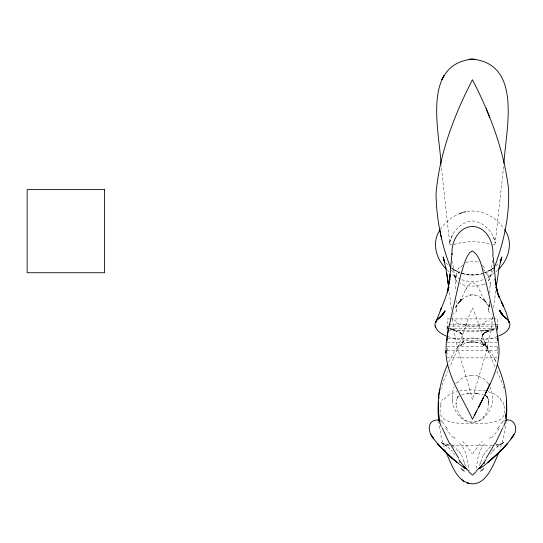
<?xml version="1.0" encoding="UTF-8"?>
<svg xmlns="http://www.w3.org/2000/svg" width="543" height="543" viewBox="0 0 543 543"><rect width="100%" height="100%" fill="white"/><g stroke="black" fill="none" stroke-linecap="round" stroke-linejoin="round"><path stroke-width="0.41" stroke-dasharray="2.71 2.04" d="M456.677 309.849L456.378 311.614L452.672 314.472M489.793 293.125L490.146 282.394M489.27 278.308L488.822 280.419L487.376 282.346M489.358 301.114L488.503 311.539L492.053 314.295M492.549 260.212L490.478 277.609M449.672 242.545C451.905 231.807 461.231 221.761 472.444 220.981C483.657 221.761 492.983 231.807 495.216 242.545M506.252 421.361L503.558 437.658L499.818 450.127M503.619 166.491L495.216 243.108L494.232 238.784L492.63 235.411M495.739 290.926L493.485 309.395M489.419 304.175L488.734 310.101L489.657 303.415M457.437 282.279C454.634 279.93 455.618 275.715 456.982 272.857M492.589 316.521C490.485 345.273 479.265 371.948 472.444 399.607C465.623 371.948 454.403 345.273 452.299 316.521M476.374 468.561C477.446 459.514 478.451 449.821 485.456 443.122M440.475 389.996L443.366 381.329L447.955 371.303M441.181 405.064C434.373 424.884 460.192 423.336 472.444 423.635C484.695 423.336 510.508 424.891 503.714 405.071M456.059 275.267L456.677 273.563M466.586 323.445L465.466 327.029L468.731 316.42L472.444 307.942C479.102 322.264 482.096 338.004 488.741 352.387L484.234 340.685L495.155 367.421M483.175 455.204L480.996 461.774M465.432 327.13L456.229 352.04L449.733 367.421M480.521 463.084L478.824 467.048M493.458 269.817L488.822 280.419L489.243 278.369L487.75 272.627M452.258 235.411L450.656 238.784L449.672 243.108L441.181 165.663M448.749 361.95C454.321 351.423 463.579 333.13 478.173 339.137C486.128 344.011 491.218 352.298 495.318 360.45L493.899 357.586M492.881 450.609L493.105 450.188M485.856 302.526L484.648 301.1L489.46 306.917L483.969 299.078L485.564 301.765C480.854 295.928 479.856 285.577 472.444 282.367C464.998 285.503 464.109 296.098 459.324 301.765L460.919 299.078L454.783 308.166L460.24 301.1L459.032 302.526M465.541 290.064L466.593 288.218M492.148 451.898L492.406 451.457M491.598 452.787L490.716 454.158M482.401 334.773L484.933 332.153L482.327 335.879L482.462 335.56L481.607 339.09L481.743 341.404L481.655 340.895L483.338 345.423L481.946 342.558L484.2 345.925L482.951 344.69L484.424 345.837L479.333 343.115L472.96 341.791L475.498 342.063M492.983 317.777L491.483 319.467L488.72 321.28M482.401 335.465L484.166 332.818M440.359 229.546C444.819 222.379 451.735 217.024 459.412 213.657L459.521 213.623C475.559 206.537 494.856 214.75 504.06 228.874M498.182 427.85L502.329 422.115M457.83 303.985L459.738 301.467M443.998 399.214L449.163 394.734L456.873 391.639M503.008 421.253L503.571 420.621M490.831 436.993L489.671 438.323M460.776 267.142L463.138 264.835M496.024 265.934L499.132 262.663M492.895 450.751L499.384 445.124L497.225 446.787L503.721 442.45L500.836 444.215L503.415 442.783L500.402 444.154L500.938 443.97L496.451 444.995M459.616 301.847L462.141 299.281L459.018 302.213L462.141 299.281M495.847 271.86L497.483 270.258M461.638 299.763L466.043 296.587L471.019 294.89L469.471 295.188L470.299 295.012M494.666 272.83L486.494 278.233M483.881 333.239L485.585 331.861L482.605 334.25L486.256 332.058L483.094 333.762M488.469 448.45L492.772 445.511M493.872 267.875L484.838 272.844L490.499 270.095L493.003 268.29M490.499 270.095L492.521 268.765M459.324 395.643L457.43 397.198L458.536 396.098L457.328 397.809L457.993 396.512L456.527 400.272L456.025 404.107L456.093 402.947C456.154 407.881 457.878 412.789 461.048 416.583L460.783 416.257C466.274 424.008 478.607 424.015 484.105 416.257L483.833 416.583C487.438 412.28 489.209 406.517 488.693 400.931L488.863 404.094L488.361 400.272L486.895 396.512L488.49 399.628L486.895 396.512M491.171 269.667C478.967 277.405 462.5 276.577 451.016 267.875L460.05 272.844L453.717 269.667M465.921 262.887C469.858 260.457 475.03 260.457 478.967 262.887M484.627 332.94L488.863 330.891L486.195 332.16M486.969 331.793L495.386 328.827M484.851 323.194L479.727 324.958M483.928 284.26C476.523 286.711 468.236 286.711 460.844 284.22M497.116 336.565C481.308 341.852 463.708 341.866 447.9 336.565M483.087 279.706C476.279 282.306 468.609 282.306 461.801 279.706M459.412 213.657L465.833 211.682L459.521 213.623M462.331 273.502C469.356 275.824 477.127 275.566 484.078 273.061M493.254 329.343L490.383 329.913L494.116 329.187L484.071 330.741L488.205 330.239L487.662 330.3M461.536 394.747L469.776 393.342L467.048 393.594M453.853 244.452C465.785 240.949 478.512 240.739 490.451 244.323M469.383 342.063L471.928 341.791L465.555 343.115L460.464 345.837L461.937 344.69L460.688 345.925L462.941 342.558L462.575 343.305L463.233 340.895L463.145 341.404L463.118 337.78L462.426 335.56L462.561 335.879L460.722 332.818L461.564 333.925L459.955 332.153L462.283 334.25L460.328 332.94L461.794 333.762L456.025 330.891L457.919 331.793M459.588 390.974L472.444 389.718L485.306 390.974M470.211 295.032C475.037 294.055 479.802 296.559 483.243 299.763L482.747 299.281L485.272 301.847M488.205 330.239L476.625 331.23L468.541 331.23L460.702 330.68L451.043 329.187L454.124 329.777M470.272 341.927L474.616 341.927M478.75 274.588L469.159 274.86L462.704 273.604M452.054 244.737L449.984 244.14M470.91 375.261L473.991 375.261A17.24 14.987 0.1 0 1 478.485 376.129M469.505 393.37L478.39 393.614L475.125 393.342L483.351 394.747M449.699 318.917L447.167 318.917L447.167 330.782M450.541 318.917L492.664 318.917M493.506 318.917L497.721 318.917L497.721 330.782M448.851 324.252L494.347 324.252M495.189 324.252L497.721 324.252M447.14 330.266L447.14 326.105L497.693 326.105L497.721 328.461M449.699 328.461L496.879 328.461M448.009 330.87L495.189 330.87M448.009 338.33L496.879 338.33M447.167 342.287L497.721 342.287M447.14 346.434L497.693 346.434M447.167 350.316L497.721 350.316M447.167 357.857L497.721 357.857M451.674 445.206L493.214 445.206M492.834 244.737L494.232 244.628L494.999 243.983A10.779 3.387 55 0 0 495.291 242.612M450.086 445.138L446.387 444.798L448.613 445.029M448.437 444.995L443.95 443.97L444.486 444.154L441.473 442.783L444.045 444.215L441.167 442.45L447.663 446.787L445.504 445.124L451.993 450.751M473.93 294.917L475.301 295.175M449.027 328.664L451.701 329.316M449.699 328.834L457.532 331.61M465.161 324.958L460.036 323.194M488.028 391.639L494.904 394.272L499.859 397.999M478.471 376.156L483.704 378.885A23.2 19.48 3.9 0 1 487.682 382.896L488.096 383.446M460.437 279.116L451.986 274.276M452.109 445.511L456.419 448.45M484.831 395.223L487.03 396.485L485.741 395.623M456.168 321.28L453.405 319.467L451.905 317.777M480.582 297.625L479.91 297.157L480.25 297.394M451.885 268.29L454.389 270.095M485.775 395.657L487.451 397.191L484.845 394.496L487.56 397.809M482.381 265.391L482.992 265.961M447.405 270.258L449.041 271.86M441.147 420.458L441.88 421.253A10.134 1.086 59.7 0 1 442.579 422.155M485.89 345.728L483.65 343.434L485.211 345.036M445.755 262.663L448.864 265.934M455.217 438.323L454.057 436.993M459.432 443.122C466.437 449.821 467.442 459.514 468.514 468.561M442.559 422.115L446.706 427.85M454.172 454.158L453.575 453.242M452.482 451.457L452.74 451.898M451.783 450.188L452.007 450.609M494.754 359.296L496.227 362.133M496.933 371.303L502.866 384.777M465.65 466.172L464.367 463.084M451.43 269.817L456.025 280.331L455.611 278.199M463.892 461.774L461.713 455.204M445.559 451.552L441.33 437.658L438.635 421.361M468.989 470.326L469.281 471.202M503.347 386.29L504.074 388.564M454.817 277.609L452.468 261.522M451.403 309.395L449.149 290.926M452.346 400.619C453.33 411.031 461.272 422.054 472.444 422.366C483.623 422.054 491.564 411.024 492.542 400.612A34.338 28.616 5.8 0 0 490.03 387.688M456.066 300.252L456.622 308.472M455.183 281.559L455.536 289.209M447.167 328.461L447.14 326.119M497.693 326.234L497.721 328.685M497.721 346.936L497.721 353.656M497.693 326.105L497.693 330.266M447.167 348.226L447.167 353.656M503.056 402.119A39.788 22.358 12.4 0 1 503.985 405.092M500.279 399.322A29.804 16.948 11.5 0 1 502.153 402.146M499.77 398.026A23.933 14.274 6.4 0 1 500.809 399.234M440.624 405.098A34.65 20.464 -7.4 0 1 442.464 399.024M452.373 400.612A37.1 31.29 8.1 0 1 452.231 397.293M452.36 397.286A33.021 27.897 5.6 0 1 454.247 386.792M455.801 383.745A33.021 27.897 5.6 0 1 456.548 382.571M457.199 382.896A23.213 19.494 -3.9 0 1 461.177 378.878L465.005 376.679A17.227 14.865 -0.5 0 1 470.917 375.315M488.164 383.412A29.716 24.863 4.8 0 1 488.917 384.559M490.22 386.935A29.716 24.863 4.8 0 1 490.492 387.546M472.824 453.656A32.492 4.955 -46.6 0 1 482.198 441.337M499.119 428.481A33.815 8.321 -49.8 0 1 491.463 438.011M498.074 427.877A27.435 5.98 -49.5 0 1 497.402 428.78M502.309 422.155A10.134 1.086 -59.7 0 1 502.994 421.287M485.842 451.783A8.226 2.382 -44 0 1 488.476 449.312M483.765 455.027A8.715 4.134 -44.2 0 1 485.754 451.79M480.446 461.855A71.71 42.802 -37.3 0 1 479.958 463.159M462.69 441.337A32.492 4.955 46.6 0 1 472.064 453.656M453.419 438.011A33.815 8.321 49.8 0 1 445.769 428.481M447.486 428.78A27.435 5.98 49.5 0 1 446.814 427.877M454.993 455.129A22.684 4.731 52.5 0 1 454.681 454.681M456.412 449.312A8.226 2.382 44 0 1 459.045 451.783M459.134 451.79A8.715 4.134 44.2 0 1 461.122 455.027M464.93 463.159A71.71 42.802 37.3 0 1 464.441 461.855M479.883 325.189A18.971 11.831 0 0 1 465.005 325.189M458.611 323.899A30.937 14.485 6 0 1 454.688 321.748M456.704 308.947A11.362 0.577 82.9 0 1 456.724 310.196M455.014 275.627A26.234 3.17 -87.8 0 1 455.516 279.258M490.607 285.326A26.037 2.206 89.1 0 1 490.824 280.867M487.207 320.798A30.944 12.509 -9.5 0 1 483.467 322.515M486.474 272.851A12.333 6.536 57 0 1 488.143 277.867M483.297 269.138A21.034 15.577 43.9 0 1 485.965 273.143M482.849 266.09A22.487 21.068 23.5 0 1 484.499 267.882M457.688 269.633A22.792 21.455 -22.4 0 1 459.935 266.491M449.991 244.133A10.846 3.367 -55.6 0 1 449.692 242.517M485.551 283.745A23.702 9.72 8.6 0 1 484.152 284.369M461.095 284.098A23.811 9.679 -8.2 0 1 459.677 283.514M455.916 278.009A9.903 5.206 -57.1 0 1 456.432 275.186M457.892 273.76A19.718 14.043 -45.5 0 1 459.697 270.516M498.501 444.798L494.788 445.185L498.501 444.798"/><path stroke-width="0.81" d="M492.779 256.493C494.198 243.983 487.852 228.413 474.025 226.512C459.459 225.569 450.914 241.615 452.047 254.504M451.959 253.343L449.631 279.821L450.167 274.276L447.493 292.053L448.871 287.227L445.531 297.659L436.015 321.673M506.32 420.601L506.836 410.264L506.314 400.965M447.412 364.876C439.674 382.469 435.649 402.431 440.04 421.443M438.493 401.766L438.052 410.264L438.568 420.601M503.965 163.192C505.648 130.517 523.072 64.271 472.444 59.112C421.477 64.393 439.443 131.182 441.011 164.013M505.397 418.646C508.92 400.49 504.78 381.749 497.537 365.025M505.791 416.182L506.096 413.827M496.119 287.851L499.105 267.74L501.8 256.954L500.178 261.916L501.474 258.991L500.218 261.027M479.903 404.61C488.707 386.385 500.646 367.509 498.902 346.386C496.492 324.117 490.567 302.397 485.632 280.595C481.899 270.93 481.79 256.975 472.444 250.981L469.729 252.502L467.034 256.717L464.387 263.117L460.491 275.898L448.45 329.119L446.285 342.782L445.912 352.943L445.864 350.859C446.441 375.966 462.439 397.137 472.444 419.244L480.256 403.951M438.751 395.29L439.687 389.399M438.805 398.576L439.077 396.913M448.986 284.003L449.848 279.183L447.493 292.053M447.439 334.637L448.443 329.173M435.608 322.8L436.898 320.546M493.763 269.036C503.551 243.59 509.816 215.992 508.506 188.618C503.952 150.411 490.098 113.738 472.444 79.753C454.186 115.191 439.463 153.513 436.036 193.505C436.334 218.985 441.479 244.56 450.819 268.256M502.75 427.85L495.331 443.665M499.017 452.319C493.349 464.367 485.483 488.829 467.401 482.883L468.84 483.385M440.502 310.107L441.52 307.691L440.156 310.929M439.416 230.884C431.495 243.373 436.443 259.411 446.312 269.192M490.017 383.915L485.252 393.818L487.994 388.238M474.643 415.028L476.686 411.031M443.651 313.291L445.016 310.854L442.002 315.653L438.316 319.108M443.502 313.508L444.914 311.091L441.602 315.85L444.819 311.451M512.13 437.298C518.368 431.203 516.386 418.687 505.92 419.997M511.058 439.009L513.888 434.488C507.305 445.565 497.408 454.192 487.79 462.582L499.893 451.559L498.508 452.95L505.146 446.102L501.019 450.459L502.594 448.81M485.944 459.649L481.207 466.294M446.115 335.879C441.418 334.04 436.531 330.992 435.086 325.841C433.932 320.139 440.617 317.689 443.244 313.793M480.609 467.021L476.476 470.727M498.576 269.192C508.893 259.106 513.671 241.968 504.528 229.546M441.554 315.829L443.251 313.861L438.574 318.395M480.725 466.77L478.688 468.534M499.893 451.559L488.374 462.141L480.032 468.684M476.286 471.555L472.444 475.159L468.602 471.555M498.908 335.879C503.938 333.891 509.911 330.205 509.938 324.151C509.09 318.368 502.126 316.528 500.042 311.282L503.334 315.829L506.314 318.395M438.968 419.997C426.486 419.162 427.572 432.438 433.83 439.009C440.529 447.826 448.674 455.441 457.091 462.582L447.805 454.294L439.742 446.102L451.681 457.898L450.697 457.002L464.856 468.684M472.444 59.112L469.064 59.343L475.756 59.316M467.822 483.032C455.163 478.39 451.382 463.152 445.871 452.319M468.412 470.727L464.279 467.021M461.713 479.734L463.837 481.173L462.874 480.521M466.79 468.955L464.163 466.77M506.571 319.108L502.886 315.653L499.601 310.148L501.237 313.291L503.056 315.795L499.743 310.555L503.334 315.829M463.681 466.294L458.944 459.649M507.99 320.546L509.341 322.705L508.648 321.347M432.147 436.328L433.83 439.009L430.999 434.488M444.249 260.348L443.414 258.991L444.71 261.916L443.088 256.954L445.783 267.74L448.355 284.512L446.814 273.448M449.556 443.665L442.138 427.85M497.571 293.376L505.961 311.777L508.893 321.673M501.189 301.446L503.313 305.947L501.773 302.668M497.524 293.315L499.417 297.659L496.017 287.227L497.395 292.053L495.04 279.183L497.395 292.053M435.798 327.68L435.086 325.841M486.175 108.62L489.664 117.397M509.008 322.06L509.286 322.8M439.687 229.322L441.642 238.94M448.111 282.754L448.769 287.851M495.902 284.003L493.22 257.226M497.721 335.628L497.721 340.176M497.693 335.954L497.693 340.4M447.167 335.859L447.167 336.87M447.14 335.954L447.14 340.746M504.936 420.139A22.148 2.613 -61.4 0 1 503.714 426.472M494.612 443.611A37.983 5.987 -61.3 0 1 486.134 458.204M481.186 466.037A39.008 15.326 -69.3 0 1 480.596 466.763M483.732 468.629A21.516 11.131 -65 0 1 480.589 471.141M484.587 462.704A17.831 3 -53.2 0 1 483.833 463.62M441.174 426.472A22.148 2.613 61.4 0 1 439.952 420.139M458.754 458.204A37.983 5.987 61.3 0 1 450.276 443.611M464.292 466.763A39.008 15.326 69.3 0 1 463.702 466.037M464.299 471.141A21.516 11.131 65 0 1 461.156 468.629M459.921 462.242A17.831 3 53.2 0 1 459.548 461.767M483.243 397.938L478.39 407.678L483.243 397.938M436.246 321.347L435.886 322.013L436.294 321.347M444.093 75.633L441.764 79.699L444.093 75.633M507.467 443.516L503.388 448.002L507.467 443.516M104.548 189.609L27.15 189.609L27.15 272.742L104.548 272.742L104.548 189.609M441.5 448.002L437.42 443.516L441.5 448.002M502.886 315.653L501.067 312.965L502.886 315.653"/></g></svg>
